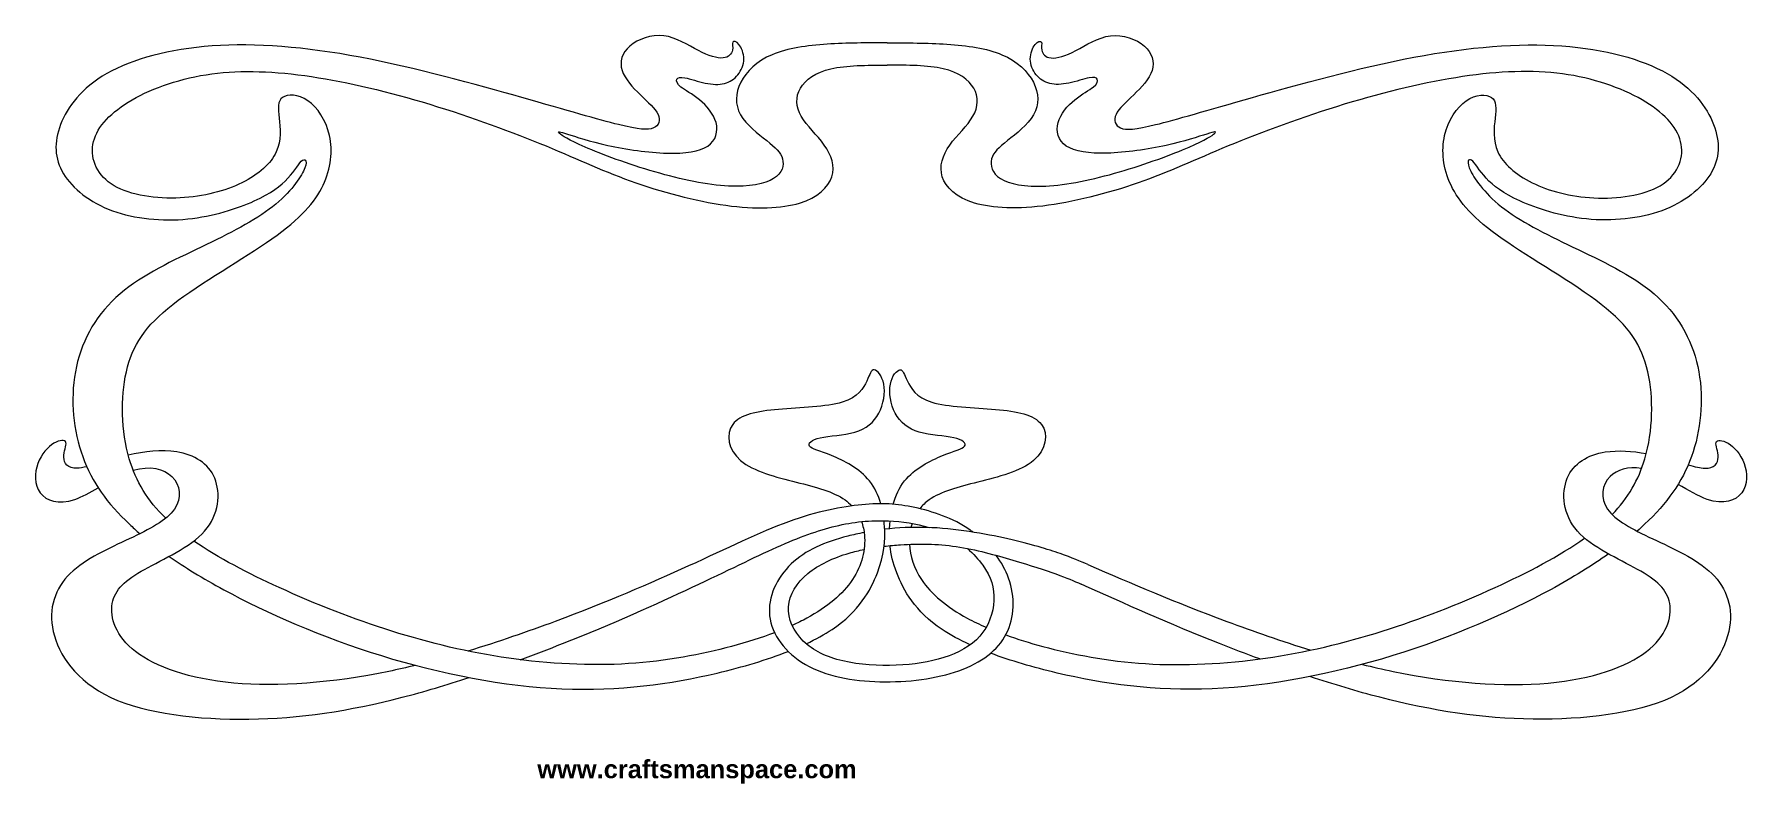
# Model space of a CAD drawing. Header units: millimetres. Extents: x 120 to 308, y -17 to 66.
import ezdxf

# ---------------------------------------------------------------- set-up
doc = ezdxf.new("R2010")
doc.units = ezdxf.units.MM
doc.header["$MEASUREMENT"] = 0
doc.layers.add('Layer 1', color=7, linetype='Continuous')

msp = doc.modelspace()

# ---------------------------------------------------------------- linework, layer by layer
at = {"layer": 'Layer 1', "lineweight": 20}
for points, knots in [([(213.8037, 64.8781), (211.6063, 64.8781), (209.4088, 64.8781), (207.2208, 64.7315), (207.2208, 64.7315), (205.0327, 64.5848), (202.8539, 64.2915), (201.1781, 63.5792), (201.1781, 63.5792), (199.5021, 62.867), (198.3288, 61.7357), (197.7213, 60.5416), (197.7213, 60.5416), (197.1138, 59.3475), (197.0719, 58.0905), (197.7003, 56.9802), (197.7003, 56.9802), (198.3288, 55.8698), (199.6278, 54.9062), (200.5757, 54.1468), (200.5757, 54.1468), (201.5237, 53.3874), (202.1208, 52.8322), (202.3147, 52.1304), (202.3147, 52.1304), (202.5085, 51.4286), (202.2989, 50.5801), (201.3405, 49.9779), (201.3405, 49.9779), (200.3821, 49.3756), (198.6747, 49.0193), (196.3755, 49.1397), (196.3755, 49.1397), (194.0763, 49.2603), (191.1851, 49.8574), (188.2785, 50.7006), (188.2785, 50.7006), (185.3718, 51.5438), (182.4492, 52.6332), (180.6215, 53.4239), (180.6215, 53.4239), (178.7936, 54.2148), (178.0603, 54.7072), (177.8089, 54.9376), (177.8089, 54.9376), (177.5575, 55.1682), (177.7879, 55.1366), (178.6782, 54.8591), (178.6782, 54.8591), (179.5686, 54.5816), (181.1189, 54.0577), (183.1248, 53.6179), (183.1248, 53.6179), (185.1308, 53.178), (187.5924, 52.8217), (189.6087, 52.7588), (189.6087, 52.7588), (191.6252, 52.696), (193.1963, 52.9265), (194.1075, 53.5445), (194.1075, 53.5445), (195.0188, 54.1624), (195.2704, 55.1682), (195.0085, 56.1213), (195.0085, 56.1213), (194.7466, 57.0744), (193.9714, 57.9754), (193.1807, 58.6247), (193.1807, 58.6247), (192.3898, 59.2741), (191.5832, 59.6723), (191.1433, 60.0232), (191.1433, 60.0232), (190.7034, 60.374), (190.63, 60.678), (190.7137, 60.8717), (190.7137, 60.8717), (190.7976, 61.0654), (191.0386, 61.1492), (191.5989, 61.0392), (191.5989, 61.0392), (192.1593, 60.9293), (193.0393, 60.6253), (193.8301, 60.4579), (193.8301, 60.4579), (194.621, 60.2903), (195.3228, 60.2588), (195.925, 60.4107), (195.925, 60.4107), (196.5273, 60.5626), (197.0302, 60.8978), (197.4124, 61.3743), (197.4124, 61.3743), (197.7947, 61.8509), (198.0567, 62.4691), (198.0619, 63.0975), (198.0619, 63.0975), (198.0672, 63.726), (197.8156, 64.365), (197.5329, 64.7106), (197.5329, 64.7106), (197.2501, 65.0562), (196.9358, 65.1087), (196.8468, 64.9568), (196.8468, 64.9568), (196.7577, 64.8049), (196.8941, 64.4487), (196.8103, 64.0665), (196.8103, 64.0665), (196.7265, 63.6842), (196.4226, 63.2755), (195.7889, 63.2179), (195.7889, 63.2179), (195.1552, 63.1603), (194.1915, 63.4537), (193.0655, 64.0349), (193.0655, 64.0349), (191.9394, 64.6163), (190.651, 65.4858), (189.2684, 65.6534), (189.2684, 65.6534), (187.8857, 65.821), (186.4086, 65.2868), (185.534, 64.5326), (185.534, 64.5326), (184.6594, 63.7784), (184.387, 62.8041), (184.6855, 61.8563), (184.6855, 61.8563), (184.9841, 60.9082), (185.8536, 59.9865), (186.6915, 59.1747), (186.6915, 59.1747), (187.5295, 58.3629), (188.3361, 57.6611), (188.6398, 57.0169), (188.6398, 57.0169), (188.9436, 56.3727), (188.7445, 55.7861), (188.137, 55.5295), (188.137, 55.5295), (187.5295, 55.2728), (186.5134, 55.3462), (184.3033, 55.8909), (184.3033, 55.8909), (182.0932, 56.4355), (178.6888, 57.4516), (173.6557, 58.8813), (173.6557, 58.8813), (168.6226, 60.3112), (161.9604, 62.1548), (155.906, 63.2966), (155.906, 63.2966), (149.8516, 64.4383), (144.4047, 64.8782), (139.6597, 64.543), (139.6597, 64.543), (134.9146, 64.2079), (130.8714, 63.0974), (128.0746, 61.5053), (128.0746, 61.5053), (125.2779, 59.9132), (123.7276, 57.8391), (122.9839, 55.9014), (122.9839, 55.9014), (122.2401, 53.9636), (122.3031, 52.1618), (123.2981, 50.5069), (123.2981, 50.5069), (124.2932, 48.8518), (126.2207, 47.3435), (128.6821, 46.4427), (128.6821, 46.4427), (131.1436, 45.5419), (134.1396, 45.2485), (136.9572, 45.5313), (136.9572, 45.5313), (139.7749, 45.8142), (142.4145, 46.6731), (144.2685, 47.511), (144.2685, 47.511), (146.1226, 48.3491), (147.191, 49.1661), (147.9661, 50.0144), (147.9661, 50.0144), (148.7413, 50.8629), (149.2231, 51.7429), (149.5792, 51.9837), (149.5792, 51.9837), (149.9354, 52.2247), (150.1658, 51.8266), (149.6735, 50.8002), (149.6735, 50.8002), (149.1812, 49.7737), (147.9661, 48.1185), (145.9132, 46.5893), (145.9132, 46.5893), (143.8602, 45.06), (140.969, 43.6564), (137.8685, 42.1691), (137.8685, 42.1691), (134.768, 40.6816), (131.4579, 39.1102), (129.0592, 36.9), (129.0592, 36.9), (126.6605, 34.6899), (125.1729, 31.8407), (124.6073, 28.7298), (124.6073, 28.7298), (124.0416, 25.6188), (124.3979, 22.2458), (125.4139, 19.4177), (125.4139, 19.4177), (126.4299, 16.5896), (128.106, 14.306), (130.557, 11.9912), (130.557, 11.9912), (130.9229, 11.6456), (131.3062, 11.2992), (131.7088, 10.9519)], [0, 0, 0, 0, 0.01785714, 0.01785714, 0.01785714, 0.01785714, 0.03571429, 0.03571429, 0.03571429, 0.03571429, 0.05357143, 0.05357143, 0.05357143, 0.05357143, 0.07142857, 0.07142857, 0.07142857, 0.07142857, 0.08928571, 0.08928571, 0.08928571, 0.08928571, 0.10714286, 0.10714286, 0.10714286, 0.10714286, 0.125, 0.125, 0.125, 0.125, 0.14285714, 0.14285714, 0.14285714, 0.14285714, 0.16071429, 0.16071429, 0.16071429, 0.16071429, 0.17857143, 0.17857143, 0.17857143, 0.17857143, 0.19642857, 0.19642857, 0.19642857, 0.19642857, 0.21428571, 0.21428571, 0.21428571, 0.21428571, 0.23214286, 0.23214286, 0.23214286, 0.23214286, 0.25, 0.25, 0.25, 0.25, 0.26785714, 0.26785714, 0.26785714, 0.26785714, 0.28571429, 0.28571429, 0.28571429, 0.28571429, 0.30357143, 0.30357143, 0.30357143, 0.30357143, 0.32142857, 0.32142857, 0.32142857, 0.32142857, 0.33928571, 0.33928571, 0.33928571, 0.33928571, 0.35714286, 0.35714286, 0.35714286, 0.35714286, 0.375, 0.375, 0.375, 0.375, 0.39285714, 0.39285714, 0.39285714, 0.39285714, 0.41071429, 0.41071429, 0.41071429, 0.41071429, 0.42857143, 0.42857143, 0.42857143, 0.42857143, 0.44642857, 0.44642857, 0.44642857, 0.44642857, 0.46428571, 0.46428571, 0.46428571, 0.46428571, 0.48214286, 0.48214286, 0.48214286, 0.48214286, 0.5, 0.5, 0.5, 0.5, 0.51785714, 0.51785714, 0.51785714, 0.51785714, 0.53571429, 0.53571429, 0.53571429, 0.53571429, 0.55357143, 0.55357143, 0.55357143, 0.55357143, 0.57142857, 0.57142857, 0.57142857, 0.57142857, 0.58928571, 0.58928571, 0.58928571, 0.58928571, 0.60714286, 0.60714286, 0.60714286, 0.60714286, 0.625, 0.625, 0.625, 0.625, 0.64285714, 0.64285714, 0.64285714, 0.64285714, 0.66071429, 0.66071429, 0.66071429, 0.66071429, 0.67857143, 0.67857143, 0.67857143, 0.67857143, 0.69642857, 0.69642857, 0.69642857, 0.69642857, 0.71428571, 0.71428571, 0.71428571, 0.71428571, 0.73214286, 0.73214286, 0.73214286, 0.73214286, 0.75, 0.75, 0.75, 0.75, 0.76785714, 0.76785714, 0.76785714, 0.76785714, 0.78571429, 0.78571429, 0.78571429, 0.78571429, 0.80357143, 0.80357143, 0.80357143, 0.80357143, 0.82142857, 0.82142857, 0.82142857, 0.82142857, 0.83928571, 0.83928571, 0.83928571, 0.83928571, 0.85714286, 0.85714286, 0.85714286, 0.85714286, 0.875, 0.875, 0.875, 0.875, 0.89285714, 0.89285714, 0.89285714, 0.89285714, 0.91071429, 0.91071429, 0.91071429, 0.91071429, 0.92857143, 0.92857143, 0.92857143, 0.92857143, 0.94642857, 0.94642857, 0.94642857, 0.94642857, 0.96428571, 0.96428571, 0.96428571, 0.96428571, 1, 1, 1, 1]), ([(213.8037, 64.8781), (216.0012, 64.8781), (218.1987, 64.8781), (220.3867, 64.7315), (220.3867, 64.7315), (222.5748, 64.5848), (224.7536, 64.2915), (226.4294, 63.5792), (226.4294, 63.5792), (228.1054, 62.867), (229.2787, 61.7357), (229.8862, 60.5416), (229.8862, 60.5416), (230.4937, 59.3475), (230.5356, 58.0905), (229.9072, 56.9802), (229.9072, 56.9802), (229.2787, 55.8698), (227.9797, 54.9062), (227.0318, 54.1468), (227.0318, 54.1468), (226.0838, 53.3874), (225.4866, 52.8322), (225.2928, 52.1304), (225.2928, 52.1304), (225.099, 51.4286), (225.3086, 50.5801), (226.2669, 49.9779), (226.2669, 49.9779), (227.2254, 49.3756), (228.9328, 49.0193), (231.2319, 49.1397), (231.2319, 49.1397), (233.5312, 49.2603), (236.4224, 49.8574), (239.329, 50.7006), (239.329, 50.7006), (242.2357, 51.5438), (245.1583, 52.6332), (246.986, 53.4239), (246.986, 53.4239), (248.8138, 54.2148), (249.5472, 54.7072), (249.7985, 54.9376), (249.7985, 54.9376), (250.05, 55.1682), (249.8196, 55.1366), (248.9293, 54.8591), (248.9293, 54.8591), (248.0389, 54.5816), (246.4886, 54.0577), (244.4827, 53.6179), (244.4827, 53.6179), (242.4767, 53.178), (240.0151, 52.8217), (237.9988, 52.7588), (237.9988, 52.7588), (235.9823, 52.696), (234.4111, 52.9265), (233.4999, 53.5445), (233.4999, 53.5445), (232.5886, 54.1624), (232.3371, 55.1682), (232.599, 56.1213), (232.599, 56.1213), (232.8609, 57.0744), (233.6361, 57.9754), (234.4268, 58.6247), (234.4268, 58.6247), (235.2177, 59.2741), (236.0243, 59.6723), (236.4642, 60.0232), (236.4642, 60.0232), (236.9041, 60.374), (236.9775, 60.678), (236.8938, 60.8717), (236.8938, 60.8717), (236.8099, 61.0654), (236.5689, 61.1492), (236.0086, 61.0392), (236.0086, 61.0392), (235.4482, 60.9293), (234.5682, 60.6253), (233.7774, 60.4579), (233.7774, 60.4579), (232.9865, 60.2903), (232.2847, 60.2588), (231.6824, 60.4107), (231.6824, 60.4107), (231.0802, 60.5626), (230.5773, 60.8978), (230.1951, 61.3743), (230.1951, 61.3743), (229.8128, 61.8509), (229.5508, 62.4691), (229.5456, 63.0975), (229.5456, 63.0975), (229.5403, 63.726), (229.7919, 64.365), (230.0745, 64.7106), (230.0745, 64.7106), (230.3573, 65.0562), (230.6717, 65.1087), (230.7607, 64.9568), (230.7607, 64.9568), (230.8497, 64.8049), (230.7134, 64.4487), (230.7971, 64.0665), (230.7971, 64.0665), (230.881, 63.6842), (231.1849, 63.2755), (231.8185, 63.2179), (231.8185, 63.2179), (232.4523, 63.1603), (233.416, 63.4537), (234.542, 64.0349), (234.542, 64.0349), (235.6681, 64.6163), (236.9565, 65.4858), (238.3391, 65.6534), (238.3391, 65.6534), (239.7218, 65.821), (241.1989, 65.2868), (242.0735, 64.5326), (242.0735, 64.5326), (242.9481, 63.7784), (243.2204, 62.8041), (242.922, 61.8563), (242.922, 61.8563), (242.6234, 60.9082), (241.7539, 59.9865), (240.916, 59.1747), (240.916, 59.1747), (240.0779, 58.3629), (239.2714, 57.6611), (238.9677, 57.0169), (238.9677, 57.0169), (238.6639, 56.3727), (238.8629, 55.7861), (239.4704, 55.5295), (239.4704, 55.5295), (240.0779, 55.2728), (241.0941, 55.3462), (243.3042, 55.8909), (243.3042, 55.8909), (245.5143, 56.4355), (248.9187, 57.4516), (253.9518, 58.8813), (253.9518, 58.8813), (258.9849, 60.3112), (265.6471, 62.1548), (271.7015, 63.2966), (271.7015, 63.2966), (277.7559, 64.4383), (283.2028, 64.8782), (287.9478, 64.543), (287.9478, 64.543), (292.6928, 64.2079), (296.7361, 63.0974), (299.5328, 61.5053), (299.5328, 61.5053), (302.3296, 59.9132), (303.8799, 57.8391), (304.6236, 55.9014), (304.6236, 55.9014), (305.3673, 53.9636), (305.3044, 52.1618), (304.3094, 50.5069), (304.3094, 50.5069), (303.3143, 48.8518), (301.3868, 47.3435), (298.9253, 46.4427), (298.9253, 46.4427), (296.4639, 45.5419), (293.4679, 45.2485), (290.6503, 45.5313), (290.6503, 45.5313), (287.8326, 45.8142), (285.193, 46.6731), (283.339, 47.511), (283.339, 47.511), (281.4849, 48.3491), (280.4165, 49.1661), (279.6414, 50.0144), (279.6414, 50.0144), (278.8662, 50.8629), (278.3843, 51.7429), (278.0283, 51.9837), (278.0283, 51.9837), (277.6721, 52.2247), (277.4417, 51.8266), (277.934, 50.8002), (277.934, 50.8002), (278.4263, 49.7737), (279.6414, 48.1185), (281.6943, 46.5893), (281.6943, 46.5893), (283.7473, 45.06), (286.6385, 43.6564), (289.739, 42.1691), (289.739, 42.1691), (292.8395, 40.6816), (296.1496, 39.1102), (298.5483, 36.9), (298.5483, 36.9), (300.947, 34.6899), (302.4346, 31.8407), (303.0002, 28.7298), (303.0002, 28.7298), (303.5659, 25.6188), (303.2096, 22.2458), (302.1936, 19.4177), (302.1936, 19.4177), (301.1776, 16.5896), (299.5015, 14.306), (297.0505, 11.9912), (297.0505, 11.9912), (296.7819, 11.7376), (296.504, 11.4836), (296.2161, 11.2291)], [0, 0, 0, 0, 0.01785714, 0.01785714, 0.01785714, 0.01785714, 0.03571429, 0.03571429, 0.03571429, 0.03571429, 0.05357143, 0.05357143, 0.05357143, 0.05357143, 0.07142857, 0.07142857, 0.07142857, 0.07142857, 0.08928571, 0.08928571, 0.08928571, 0.08928571, 0.10714286, 0.10714286, 0.10714286, 0.10714286, 0.125, 0.125, 0.125, 0.125, 0.14285714, 0.14285714, 0.14285714, 0.14285714, 0.16071429, 0.16071429, 0.16071429, 0.16071429, 0.17857143, 0.17857143, 0.17857143, 0.17857143, 0.19642857, 0.19642857, 0.19642857, 0.19642857, 0.21428571, 0.21428571, 0.21428571, 0.21428571, 0.23214286, 0.23214286, 0.23214286, 0.23214286, 0.25, 0.25, 0.25, 0.25, 0.26785714, 0.26785714, 0.26785714, 0.26785714, 0.28571429, 0.28571429, 0.28571429, 0.28571429, 0.30357143, 0.30357143, 0.30357143, 0.30357143, 0.32142857, 0.32142857, 0.32142857, 0.32142857, 0.33928571, 0.33928571, 0.33928571, 0.33928571, 0.35714286, 0.35714286, 0.35714286, 0.35714286, 0.375, 0.375, 0.375, 0.375, 0.39285714, 0.39285714, 0.39285714, 0.39285714, 0.41071429, 0.41071429, 0.41071429, 0.41071429, 0.42857143, 0.42857143, 0.42857143, 0.42857143, 0.44642857, 0.44642857, 0.44642857, 0.44642857, 0.46428571, 0.46428571, 0.46428571, 0.46428571, 0.48214286, 0.48214286, 0.48214286, 0.48214286, 0.5, 0.5, 0.5, 0.5, 0.51785714, 0.51785714, 0.51785714, 0.51785714, 0.53571429, 0.53571429, 0.53571429, 0.53571429, 0.55357143, 0.55357143, 0.55357143, 0.55357143, 0.57142857, 0.57142857, 0.57142857, 0.57142857, 0.58928571, 0.58928571, 0.58928571, 0.58928571, 0.60714286, 0.60714286, 0.60714286, 0.60714286, 0.625, 0.625, 0.625, 0.625, 0.64285714, 0.64285714, 0.64285714, 0.64285714, 0.66071429, 0.66071429, 0.66071429, 0.66071429, 0.67857143, 0.67857143, 0.67857143, 0.67857143, 0.69642857, 0.69642857, 0.69642857, 0.69642857, 0.71428571, 0.71428571, 0.71428571, 0.71428571, 0.73214286, 0.73214286, 0.73214286, 0.73214286, 0.75, 0.75, 0.75, 0.75, 0.76785714, 0.76785714, 0.76785714, 0.76785714, 0.78571429, 0.78571429, 0.78571429, 0.78571429, 0.80357143, 0.80357143, 0.80357143, 0.80357143, 0.82142857, 0.82142857, 0.82142857, 0.82142857, 0.83928571, 0.83928571, 0.83928571, 0.83928571, 0.85714286, 0.85714286, 0.85714286, 0.85714286, 0.875, 0.875, 0.875, 0.875, 0.89285714, 0.89285714, 0.89285714, 0.89285714, 0.91071429, 0.91071429, 0.91071429, 0.91071429, 0.92857143, 0.92857143, 0.92857143, 0.92857143, 0.94642857, 0.94642857, 0.94642857, 0.94642857, 0.96428571, 0.96428571, 0.96428571, 0.96428571, 1, 1, 1, 1]), ([(134.5335, 12.646), (132.5409, 14.5875), (131.2684, 16.7006), (130.5361, 19.1871), (130.5361, 19.1871), (129.6354, 22.2458), (129.5514, 25.8701), (130.2113, 28.7506), (130.2113, 28.7506), (130.8713, 31.6311), (132.2749, 33.7681), (135.323, 36.1459), (135.323, 36.1459), (138.3712, 38.5236), (143.0639, 41.1423), (146.2063, 43.3525), (146.2063, 43.3525), (149.3487, 45.5626), (150.9409, 47.3644), (151.8312, 49.2288), (151.8312, 49.2288), (152.7215, 51.0932), (152.9102, 53.0207), (152.5331, 54.6965), (152.5331, 54.6965), (152.156, 56.3725), (151.2131, 57.7972), (150.1552, 58.5199), (150.1552, 58.5199), (149.0974, 59.2426), (147.9241, 59.2637), (147.3689, 58.8761), (147.3689, 58.8761), (146.8138, 58.4886), (146.8766, 57.6924), (146.9918, 56.6136), (146.9918, 56.6136), (147.107, 55.5347), (147.2748, 54.1729), (146.6882, 52.8951), (146.6882, 52.8951), (146.1016, 51.6171), (144.7608, 50.4229), (142.9173, 49.5117), (142.9173, 49.5117), (141.0737, 48.6004), (138.7272, 47.9717), (136.1295, 47.8461), (136.1295, 47.8461), (133.5318, 47.7204), (130.6827, 48.0975), (128.8602, 49.1764), (128.8602, 49.1764), (127.0376, 50.2553), (126.2413, 52.036), (126.5346, 53.7224), (126.5346, 53.7224), (126.8279, 55.4088), (128.2107, 57.0011), (130.4208, 58.3628), (130.4208, 58.3628), (132.631, 59.7245), (135.6687, 60.8557), (138.9682, 61.3795), (138.9682, 61.3795), (142.2677, 61.9033), (145.8292, 61.8194), (149.8095, 61.2749), (149.8095, 61.2749), (153.7899, 60.7302), (158.1895, 59.7245), (162.7144, 58.3838), (162.7144, 58.3838), (167.2395, 57.043), (171.8905, 55.367), (175.6403, 53.8377), (175.6403, 53.8377), (179.3902, 52.3085), (182.2395, 50.9256), (185.5808, 49.7211), (185.5808, 49.7211), (188.9222, 48.5165), (192.7561, 47.49), (196.0765, 47.0292), (196.0765, 47.0292), (199.397, 46.5683), (202.2043, 46.673), (204.1944, 47.2805), (204.1944, 47.2805), (206.1846, 47.888), (207.3579, 48.9984), (207.735, 50.161), (207.735, 50.161), (208.1121, 51.3236), (207.693, 52.5389), (206.9075, 53.6491), (206.9075, 53.6491), (206.1219, 54.7594), (204.9695, 55.7651), (204.3726, 56.8125), (204.3726, 56.8125), (203.7755, 57.8599), (203.7335, 58.9494), (204.2782, 59.8921), (204.2782, 59.8921), (204.8229, 60.8347), (205.9542, 61.631), (207.6395, 62.0289), (207.6395, 62.0289), (209.3249, 62.4269), (211.5644, 62.4269), (213.8037, 62.4269)], [0, 0, 0, 0, 0.03448276, 0.03448276, 0.03448276, 0.03448276, 0.06896552, 0.06896552, 0.06896552, 0.06896552, 0.10344828, 0.10344828, 0.10344828, 0.10344828, 0.13793103, 0.13793103, 0.13793103, 0.13793103, 0.17241379, 0.17241379, 0.17241379, 0.17241379, 0.20689655, 0.20689655, 0.20689655, 0.20689655, 0.24137931, 0.24137931, 0.24137931, 0.24137931, 0.27586207, 0.27586207, 0.27586207, 0.27586207, 0.31034483, 0.31034483, 0.31034483, 0.31034483, 0.34482759, 0.34482759, 0.34482759, 0.34482759, 0.37931034, 0.37931034, 0.37931034, 0.37931034, 0.4137931, 0.4137931, 0.4137931, 0.4137931, 0.44827586, 0.44827586, 0.44827586, 0.44827586, 0.48275862, 0.48275862, 0.48275862, 0.48275862, 0.51724138, 0.51724138, 0.51724138, 0.51724138, 0.55172414, 0.55172414, 0.55172414, 0.55172414, 0.5862069, 0.5862069, 0.5862069, 0.5862069, 0.62068966, 0.62068966, 0.62068966, 0.62068966, 0.65517241, 0.65517241, 0.65517241, 0.65517241, 0.68965517, 0.68965517, 0.68965517, 0.68965517, 0.72413793, 0.72413793, 0.72413793, 0.72413793, 0.75862069, 0.75862069, 0.75862069, 0.75862069, 0.79310345, 0.79310345, 0.79310345, 0.79310345, 0.82758621, 0.82758621, 0.82758621, 0.82758621, 0.86206897, 0.86206897, 0.86206897, 0.86206897, 0.89655172, 0.89655172, 0.89655172, 0.89655172, 0.93103448, 0.93103448, 0.93103448, 0.93103448, 1, 1, 1, 1]), ([(293.4785, 13.0529), (295.2406, 14.8827), (296.3899, 16.8732), (297.0714, 19.1871), (297.0714, 19.1871), (297.9721, 22.2458), (298.0561, 25.8701), (297.3962, 28.7506), (297.3962, 28.7506), (296.7362, 31.6311), (295.3326, 33.7681), (292.2845, 36.1459), (292.2845, 36.1459), (289.2363, 38.5236), (284.5436, 41.1423), (281.4012, 43.3525), (281.4012, 43.3525), (278.2588, 45.5626), (276.6666, 47.3644), (275.7763, 49.2288), (275.7763, 49.2288), (274.886, 51.0932), (274.6973, 53.0207), (275.0744, 54.6965), (275.0744, 54.6965), (275.4515, 56.3725), (276.3944, 57.7972), (277.4522, 58.5199), (277.4522, 58.5199), (278.5101, 59.2426), (279.6834, 59.2637), (280.2385, 58.8761), (280.2385, 58.8761), (280.7937, 58.4886), (280.7308, 57.6924), (280.6156, 56.6136), (280.6156, 56.6136), (280.5004, 55.5347), (280.3327, 54.1729), (280.9193, 52.8951), (280.9193, 52.8951), (281.5059, 51.6171), (282.8467, 50.4229), (284.6902, 49.5117), (284.6902, 49.5117), (286.5338, 48.6004), (288.8803, 47.9717), (291.478, 47.8461), (291.478, 47.8461), (294.0757, 47.7204), (296.9248, 48.0975), (298.7473, 49.1764), (298.7473, 49.1764), (300.5699, 50.2553), (301.3662, 52.036), (301.0729, 53.7224), (301.0729, 53.7224), (300.7796, 55.4088), (299.3967, 57.0011), (297.1867, 58.3628), (297.1867, 58.3628), (294.9765, 59.7245), (291.9388, 60.8557), (288.6393, 61.3795), (288.6393, 61.3795), (285.3398, 61.9033), (281.7783, 61.8194), (277.798, 61.2749), (277.798, 61.2749), (273.8176, 60.7302), (269.418, 59.7245), (264.8931, 58.3838), (264.8931, 58.3838), (260.368, 57.043), (255.717, 55.367), (251.9671, 53.8377), (251.9671, 53.8377), (248.2173, 52.3085), (245.368, 50.9256), (242.0267, 49.7211), (242.0267, 49.7211), (238.6853, 48.5165), (234.8514, 47.49), (231.531, 47.0292), (231.531, 47.0292), (228.2105, 46.5683), (225.4031, 46.673), (223.4131, 47.2805), (223.4131, 47.2805), (221.4229, 47.888), (220.2495, 48.9984), (219.8725, 50.161), (219.8725, 50.161), (219.4954, 51.3236), (219.9145, 52.5389), (220.7, 53.6491), (220.7, 53.6491), (221.4856, 54.7594), (222.638, 55.7651), (223.2349, 56.8125), (223.2349, 56.8125), (223.832, 57.8599), (223.874, 58.9494), (223.3293, 59.8921), (223.3293, 59.8921), (222.7845, 60.8347), (221.6533, 61.631), (219.9679, 62.0289), (219.9679, 62.0289), (218.2826, 62.4269), (216.0431, 62.4269), (213.8037, 62.4269)], [0, 0, 0, 0, 0.03448276, 0.03448276, 0.03448276, 0.03448276, 0.06896552, 0.06896552, 0.06896552, 0.06896552, 0.10344828, 0.10344828, 0.10344828, 0.10344828, 0.13793103, 0.13793103, 0.13793103, 0.13793103, 0.17241379, 0.17241379, 0.17241379, 0.17241379, 0.20689655, 0.20689655, 0.20689655, 0.20689655, 0.24137931, 0.24137931, 0.24137931, 0.24137931, 0.27586207, 0.27586207, 0.27586207, 0.27586207, 0.31034483, 0.31034483, 0.31034483, 0.31034483, 0.34482759, 0.34482759, 0.34482759, 0.34482759, 0.37931034, 0.37931034, 0.37931034, 0.37931034, 0.4137931, 0.4137931, 0.4137931, 0.4137931, 0.44827586, 0.44827586, 0.44827586, 0.44827586, 0.48275862, 0.48275862, 0.48275862, 0.48275862, 0.51724138, 0.51724138, 0.51724138, 0.51724138, 0.55172414, 0.55172414, 0.55172414, 0.55172414, 0.5862069, 0.5862069, 0.5862069, 0.5862069, 0.62068966, 0.62068966, 0.62068966, 0.62068966, 0.65517241, 0.65517241, 0.65517241, 0.65517241, 0.68965517, 0.68965517, 0.68965517, 0.68965517, 0.72413793, 0.72413793, 0.72413793, 0.72413793, 0.75862069, 0.75862069, 0.75862069, 0.75862069, 0.79310345, 0.79310345, 0.79310345, 0.79310345, 0.82758621, 0.82758621, 0.82758621, 0.82758621, 0.86206897, 0.86206897, 0.86206897, 0.86206897, 0.89655172, 0.89655172, 0.89655172, 0.89655172, 0.93103448, 0.93103448, 0.93103448, 0.93103448, 1, 1, 1, 1]), ([(213.1031, 14.2477), (212.8469, 15.1534), (212.4588, 16.0195), (211.8819, 16.7467), (211.8819, 16.7467), (210.7938, 18.1188), (209.0338, 18.9988), (207.714, 19.5329), (207.714, 19.5329), (206.3943, 20.0671), (205.5143, 20.2557), (205.2839, 20.5594), (205.2839, 20.5594), (205.0534, 20.8632), (205.4725, 21.2822), (206.4675, 21.5022), (206.4675, 21.5022), (207.4626, 21.7221), (209.0339, 21.7432), (210.2593, 22.1097), (210.2593, 22.1097), (211.4849, 22.4763), (212.3649, 23.1886), (212.8979, 24.1836), (212.8979, 24.1836), (213.431, 25.1788), (213.6174, 26.4567), (213.4394, 27.3889), (213.4394, 27.3889), (213.2613, 28.3211), (212.7187, 28.9079), (212.3847, 28.9497), (212.3847, 28.9497), (212.0506, 28.9916), (211.9248, 28.4887), (211.5688, 27.7241), (211.5688, 27.7241), (211.2126, 26.9595), (210.626, 25.9329), (208.8872, 25.3988), (208.8872, 25.3988), (207.1484, 24.8646), (204.2573, 24.8226), (201.8796, 24.6132), (201.8796, 24.6132), (199.5019, 24.4037), (197.6372, 24.0266), (196.8412, 22.9687), (196.8412, 22.9687), (196.0451, 21.9107), (196.3175, 20.1718), (197.7105, 18.9883), (197.7105, 18.9883), (199.1036, 17.8047), (201.6177, 17.176), (203.8173, 16.6209), (203.8173, 16.6209), (206.017, 16.0658), (207.9025, 15.5839), (209.1909, 14.6622), (209.1909, 14.6622), (209.4658, 14.4655), (209.7137, 14.2487), (209.9346, 14.0144)], [0, 0, 0, 0, 0.05882353, 0.05882353, 0.05882353, 0.05882353, 0.11764706, 0.11764706, 0.11764706, 0.11764706, 0.17647059, 0.17647059, 0.17647059, 0.17647059, 0.23529412, 0.23529412, 0.23529412, 0.23529412, 0.29411765, 0.29411765, 0.29411765, 0.29411765, 0.35294118, 0.35294118, 0.35294118, 0.35294118, 0.41176471, 0.41176471, 0.41176471, 0.41176471, 0.47058824, 0.47058824, 0.47058824, 0.47058824, 0.52941176, 0.52941176, 0.52941176, 0.52941176, 0.58823529, 0.58823529, 0.58823529, 0.58823529, 0.64705882, 0.64705882, 0.64705882, 0.64705882, 0.70588235, 0.70588235, 0.70588235, 0.70588235, 0.76470588, 0.76470588, 0.76470588, 0.76470588, 0.82352941, 0.82352941, 0.82352941, 0.82352941, 0.88235294, 0.88235294, 0.88235294, 0.88235294, 1, 1, 1, 1]), ([(214.488, 14.1895), (214.7438, 15.1163), (215.1363, 16.0039), (215.7255, 16.7467), (215.7255, 16.7467), (216.8137, 18.1188), (218.5737, 18.9988), (219.8935, 19.5329), (219.8935, 19.5329), (221.2132, 20.0671), (222.0932, 20.2557), (222.3236, 20.5594), (222.3236, 20.5594), (222.5541, 20.8632), (222.135, 21.2822), (221.14, 21.5022), (221.14, 21.5022), (220.1449, 21.7221), (218.5736, 21.7432), (217.3481, 22.1097), (217.3481, 22.1097), (216.1226, 22.4763), (215.2426, 23.1886), (214.7096, 24.1836), (214.7096, 24.1836), (214.1764, 25.1788), (213.9901, 26.4567), (214.1681, 27.3889), (214.1681, 27.3889), (214.3462, 28.3211), (214.8888, 28.9079), (215.2228, 28.9497), (215.2228, 28.9497), (215.5569, 28.9916), (215.6827, 28.4887), (216.0387, 27.7241), (216.0387, 27.7241), (216.3949, 26.9595), (216.9815, 25.9329), (218.7203, 25.3988), (218.7203, 25.3988), (220.4591, 24.8646), (223.3502, 24.8226), (225.7279, 24.6132), (225.7279, 24.6132), (228.1056, 24.4037), (229.9703, 24.0266), (230.7663, 22.9687), (230.7663, 22.9687), (231.5624, 21.9107), (231.29, 20.1718), (229.897, 18.9883), (229.897, 18.9883), (228.5038, 17.8047), (225.9897, 17.176), (223.7902, 16.6209), (223.7902, 16.6209), (221.5904, 16.0658), (219.705, 15.5839), (218.4166, 14.6622), (218.4166, 14.6622), (218.0228, 14.3805), (217.6847, 14.0575), (217.401, 13.7005)], [0, 0, 0, 0, 0.05882353, 0.05882353, 0.05882353, 0.05882353, 0.11764706, 0.11764706, 0.11764706, 0.11764706, 0.17647059, 0.17647059, 0.17647059, 0.17647059, 0.23529412, 0.23529412, 0.23529412, 0.23529412, 0.29411765, 0.29411765, 0.29411765, 0.29411765, 0.35294118, 0.35294118, 0.35294118, 0.35294118, 0.41176471, 0.41176471, 0.41176471, 0.41176471, 0.47058824, 0.47058824, 0.47058824, 0.47058824, 0.52941176, 0.52941176, 0.52941176, 0.52941176, 0.58823529, 0.58823529, 0.58823529, 0.58823529, 0.64705882, 0.64705882, 0.64705882, 0.64705882, 0.70588235, 0.70588235, 0.70588235, 0.70588235, 0.76470588, 0.76470588, 0.76470588, 0.76470588, 0.82352941, 0.82352941, 0.82352941, 0.82352941, 0.88235294, 0.88235294, 0.88235294, 0.88235294, 1, 1, 1, 1]), ([(125.8553, 18.3151), (125.4588, 18.2166), (125.1067, 18.1516), (124.8077, 18.1397), (124.8077, 18.1397), (123.7604, 18.0978), (123.3621, 18.7054), (123.3412, 19.3443), (123.3412, 19.3443), (123.3202, 19.9832), (123.6765, 20.6537), (123.5718, 20.9784), (123.5718, 20.9784), (123.467, 21.3031), (122.9012, 21.2821), (122.2519, 20.8841), (122.2519, 20.8841), (121.6025, 20.4861), (120.8692, 19.7109), (120.4922, 18.6739), (120.4922, 18.6739), (120.1151, 17.637), (120.094, 16.3381), (120.746, 15.4503), (120.746, 15.4503), (121.3982, 14.5624), (122.7233, 14.0856), (124.5406, 14.7244), (124.5406, 14.7244), (125.3278, 15.0011), (126.2072, 15.4873), (127.1126, 16.0062)], [0, 0, 0, 0, 0.11111111, 0.11111111, 0.11111111, 0.11111111, 0.22222222, 0.22222222, 0.22222222, 0.22222222, 0.33333333, 0.33333333, 0.33333333, 0.33333333, 0.44444444, 0.44444444, 0.44444444, 0.44444444, 0.55555556, 0.55555556, 0.55555556, 0.55555556, 0.66666667, 0.66666667, 0.66666667, 0.66666667, 0.77777778, 0.77777778, 0.77777778, 0.77777778, 1, 1, 1, 1]), ([(301.8448, 18.5281), (302.565, 18.3153), (303.1829, 18.159), (303.6637, 18.1397), (303.6637, 18.1397), (304.7111, 18.0979), (305.1093, 18.7054), (305.1302, 19.3443), (305.1302, 19.3443), (305.1512, 19.9832), (304.7949, 20.6537), (304.8996, 20.9784), (304.8996, 20.9784), (305.0044, 21.3031), (305.5702, 21.2821), (306.2195, 20.8841), (306.2195, 20.8841), (306.8689, 20.4861), (307.6022, 19.7109), (307.9792, 18.6739), (307.9792, 18.6739), (308.3563, 17.637), (308.3774, 16.3381), (307.7254, 15.4503), (307.7254, 15.4503), (307.0732, 14.5624), (305.7482, 14.0856), (303.9308, 14.7244), (303.9308, 14.7244), (302.9612, 15.0653), (301.8514, 15.7238), (300.726, 16.3701)], [0, 0, 0, 0, 0.11111111, 0.11111111, 0.11111111, 0.11111111, 0.22222222, 0.22222222, 0.22222222, 0.22222222, 0.33333333, 0.33333333, 0.33333333, 0.33333333, 0.44444444, 0.44444444, 0.44444444, 0.44444444, 0.55555556, 0.55555556, 0.55555556, 0.55555556, 0.66666667, 0.66666667, 0.66666667, 0.66666667, 0.77777778, 0.77777778, 0.77777778, 0.77777778, 1, 1, 1, 1]), ([(161.9943, -3.5144), (161.0171, -3.7517), (160.0409, -3.9718), (159.0706, -4.1714), (159.0706, -4.1714), (152.8591, -5.4492), (146.8675, -5.8893), (142.0072, -5.4494), (142.0072, -5.4494), (137.147, -5.0094), (133.4179, -3.6896), (131.2288, -2.0032), (131.2288, -2.0032), (129.0395, -0.3168), (128.3901, 1.7364), (128.6624, 3.2865), (128.6624, 3.2865), (128.9348, 4.8368), (130.1289, 5.8844), (132.2028, 7.0365), (132.2028, 7.0365), (134.2768, 8.1887), (137.2307, 9.4457), (138.8124, 11.2473), (138.8124, 11.2473), (140.3941, 13.0489), (140.6036, 15.3955), (139.9229, 17.0399), (139.9229, 17.0399), (139.242, 18.6844), (137.6707, 19.6272), (135.7434, 19.9309), (135.7434, 19.9309), (134.0945, 20.1907), (132.1849, 19.9829), (130.4214, 19.5962)], [0, 0, 0, 0, 0.1, 0.1, 0.1, 0.1, 0.2, 0.2, 0.2, 0.2, 0.3, 0.3, 0.3, 0.3, 0.4, 0.4, 0.4, 0.4, 0.5, 0.5, 0.5, 0.5, 0.6, 0.6, 0.6, 0.6, 0.7, 0.7, 0.7, 0.7, 0.8, 0.8, 0.8, 0.8, 1, 1, 1, 1]), ([(266.0286, -3.4043), (267.1558, -3.6838), (268.282, -3.9412), (269.4008, -4.1714), (269.4008, -4.1714), (275.6123, -5.4492), (281.6039, -5.8893), (286.4641, -5.4494), (286.4641, -5.4494), (291.3244, -5.0094), (295.0535, -3.6896), (297.2426, -2.0032), (297.2426, -2.0032), (299.4319, -0.3168), (300.0813, 1.7364), (299.809, 3.2865), (299.809, 3.2865), (299.5366, 4.8368), (298.3425, 5.8844), (296.2686, 7.0365), (296.2686, 7.0365), (294.1945, 8.1887), (291.2407, 9.4457), (289.659, 11.2473), (289.659, 11.2473), (288.0773, 13.0489), (287.8678, 15.3955), (288.5485, 17.0399), (288.5485, 17.0399), (289.2294, 18.6844), (290.8007, 19.6272), (292.728, 19.9309), (292.728, 19.9309), (294.1238, 20.1509), (295.7066, 20.0357), (297.2291, 19.7607)], [0, 0, 0, 0, 0.1, 0.1, 0.1, 0.1, 0.2, 0.2, 0.2, 0.2, 0.3, 0.3, 0.3, 0.3, 0.4, 0.4, 0.4, 0.4, 0.5, 0.5, 0.5, 0.5, 0.6, 0.6, 0.6, 0.6, 0.7, 0.7, 0.7, 0.7, 0.8, 0.8, 0.8, 0.8, 1, 1, 1, 1]), ([(130.9687, 17.9214), (132.8091, 18.4761), (134.3375, 18.1109), (135.2143, 17.249), (135.2143, 17.249), (136.1413, 16.3379), (136.3404, 14.8713), (135.4972, 13.646), (135.4972, 13.646), (134.6539, 12.4205), (132.7685, 11.4358), (130.5374, 10.3884), (130.5374, 10.3884), (128.3064, 9.341), (125.7294, 8.2305), (124.0536, 6.586), (124.0536, 6.586), (122.3777, 4.9416), (121.6024, 2.7628), (122.1785, 0.2174), (122.1785, 0.2174), (122.7546, -2.3279), (124.682, -5.2399), (128.5157, -7.031), (128.5157, -7.031), (132.3495, -8.8222), (138.0898, -9.4927), (143.6727, -9.4194), (143.6727, -9.4194), (149.2557, -9.346), (154.6817, -8.5289), (160.5161, -7.0206), (160.5161, -7.0206), (162.9261, -6.3975), (165.4057, -5.6564), (167.8768, -4.847)], [0, 0, 0, 0, 0.1, 0.1, 0.1, 0.1, 0.2, 0.2, 0.2, 0.2, 0.3, 0.3, 0.3, 0.3, 0.4, 0.4, 0.4, 0.4, 0.5, 0.5, 0.5, 0.5, 0.6, 0.6, 0.6, 0.6, 0.7, 0.7, 0.7, 0.7, 0.8, 0.8, 0.8, 0.8, 1, 1, 1, 1]), ([(296.7105, 18.1081), (295.2261, 18.3578), (294.0048, 17.9838), (293.2571, 17.249), (293.2571, 17.249), (292.3302, 16.3378), (292.1309, 14.8713), (292.9742, 13.646), (292.9742, 13.646), (293.8175, 12.4205), (295.7029, 11.4358), (297.934, 10.3884), (297.934, 10.3884), (300.165, 9.341), (302.742, 8.2305), (304.4178, 6.586), (304.4178, 6.586), (306.0937, 4.9416), (306.869, 2.7628), (306.2929, 0.2174), (306.2929, 0.2174), (305.7168, -2.3279), (303.7894, -5.2399), (299.9556, -7.031), (299.9556, -7.031), (296.1219, -8.8222), (290.3816, -9.4927), (284.7988, -9.4194), (284.7988, -9.4194), (279.2157, -9.346), (273.7896, -8.5289), (267.9553, -7.0206), (267.9553, -7.0206), (265.4412, -6.3707), (262.8511, -5.5922), (260.2743, -4.7417)], [0, 0, 0, 0, 0.1, 0.1, 0.1, 0.1, 0.2, 0.2, 0.2, 0.2, 0.3, 0.3, 0.3, 0.3, 0.4, 0.4, 0.4, 0.4, 0.5, 0.5, 0.5, 0.5, 0.6, 0.6, 0.6, 0.6, 0.7, 0.7, 0.7, 0.7, 0.8, 0.8, 0.8, 0.8, 1, 1, 1, 1]), ([(223.26, 11.1235), (223.1528, 11.203), (223.0442, 11.2808), (222.9348, 11.3566), (222.9348, 11.3566), (221.0284, 12.6762), (218.7868, 13.4098), (216.8385, 13.8287), (216.8385, 13.8287), (214.8902, 14.2477), (213.2352, 14.3524), (211.0461, 14.143), (211.0461, 14.143), (208.8568, 13.9335), (206.1332, 13.4096), (202.9699, 12.2602), (202.9699, 12.2602), (199.8066, 11.1108), (196.2033, 9.3355), (191.9926, 7.411), (191.9926, 7.411), (187.7818, 5.4864), (182.9634, 3.4122), (177.3385, 1.3174), (177.3385, 1.3174), (174.3193, 0.1929), (171.0676, -0.9378), (167.7424, -1.9415)], [0, 0, 0, 0, 0.125, 0.125, 0.125, 0.125, 0.25, 0.25, 0.25, 0.25, 0.375, 0.375, 0.375, 0.375, 0.5, 0.5, 0.5, 0.5, 0.625, 0.625, 0.625, 0.625, 0.75, 0.75, 0.75, 0.75, 1, 1, 1, 1]), ([(173.4913, -2.8936), (175.0758, -2.3121), (176.6311, -1.7173), (178.1345, -1.1233), (178.1345, -1.1233), (183.6756, 1.0658), (188.5151, 3.2447), (192.3966, 5.0677), (192.3966, 5.0677), (196.2781, 6.8908), (199.2021, 8.3583), (201.68, 9.4638), (201.68, 9.4638), (204.158, 10.5693), (206.1902, 11.3131), (208.1365, 11.7844), (208.1365, 11.7844), (210.0827, 12.2557), (211.9432, 12.4549), (213.9751, 12.3608), (213.9751, 12.3608), (215.441, 12.2929), (216.996, 12.0723), (218.4405, 11.6288)], [0, 0, 0, 0, 0.14285714, 0.14285714, 0.14285714, 0.14285714, 0.28571429, 0.28571429, 0.28571429, 0.28571429, 0.42857143, 0.42857143, 0.42857143, 0.42857143, 0.57142857, 0.57142857, 0.57142857, 0.57142857, 0.71428571, 0.71428571, 0.71428571, 0.71428571, 1, 1, 1, 1]), ([(210.9951, 12.2817), (211.1623, 11.821), (211.2692, 11.33), (211.3173, 10.818), (211.3173, 10.818), (211.4639, 9.2573), (211.0659, 7.4974), (210.008, 5.9053), (210.008, 5.9053), (208.95, 4.3132), (207.2322, 2.8884), (204.9906, 1.6734), (204.9906, 1.6734), (204.482, 1.3978), (203.9463, 1.1327), (203.3837, 0.8776)], [0, 0, 0, 0, 0.2, 0.2, 0.2, 0.2, 0.4, 0.4, 0.4, 0.4, 0.6, 0.6, 0.6, 0.6, 1, 1, 1, 1]), ([(204.9232, -1.1358), (205.984, -0.6403), (206.94, -0.1154), (207.7663, 0.4374), (207.7663, 0.4374), (210.7096, 2.4067), (212.0087, 4.7321), (212.7408, 6.6593), (212.7408, 6.6593), (213.4729, 8.5867), (213.6384, 10.1162), (213.5128, 11.813), (213.5128, 11.813), (213.4989, 11.9997), (213.4815, 12.1886), (213.4601, 12.3785)], [0, 0, 0, 0, 0.2, 0.2, 0.2, 0.2, 0.4, 0.4, 0.4, 0.4, 0.6, 0.6, 0.6, 0.6, 1, 1, 1, 1]), ([(235.8713, 7.5603), (235.019, 7.9293), (234.1665, 8.2983), (232.8206, 8.7669), (232.8206, 8.7669), (231.4746, 9.2355), (229.6347, 9.8038), (227.0809, 10.3812), (227.0809, 10.3812), (224.527, 10.9586), (221.2588, 11.5452), (218.1374, 11.6395), (218.1374, 11.6395), (216.5535, 11.6874), (215.0072, 11.6084), (213.5359, 11.4343)], [0, 0, 0, 0, 0.2, 0.2, 0.2, 0.2, 0.4, 0.4, 0.4, 0.4, 0.6, 0.6, 0.6, 0.6, 1, 1, 1, 1]), ([(214.0744, 11.4934), (214.0799, 11.5994), (214.0869, 11.7059), (214.0947, 11.813), (214.0947, 11.813), (214.1079, 11.9911), (214.1245, 12.1712), (214.1445, 12.3522)], [0, 0, 0, 0, 0.33333333, 0.33333333, 0.33333333, 0.33333333, 1, 1, 1, 1]), ([(201.4467, 0.0766), (200.0075, -0.4675), (198.4232, -0.9648), (196.6945, -1.4271), (196.6945, -1.4271), (193.4056, -2.307), (189.5927, -3.0612), (185.4029, -3.3231), (185.4029, -3.3231), (181.213, -3.5849), (176.6458, -3.3544), (172.2361, -2.726), (172.2361, -2.726), (167.8262, -2.0975), (163.5733, -1.071), (159.3836, 0.2488), (159.3836, 0.2488), (155.1936, 1.5687), (151.0664, 3.1818), (146.9918, 5.0462), (146.9918, 5.0462), (143.6237, 6.5875), (140.291, 8.3006), (137.6157, 10.1498)], [0, 0, 0, 0, 0.14285714, 0.14285714, 0.14285714, 0.14285714, 0.28571429, 0.28571429, 0.28571429, 0.28571429, 0.42857143, 0.42857143, 0.42857143, 0.42857143, 0.57142857, 0.57142857, 0.57142857, 0.57142857, 0.71428571, 0.71428571, 0.71428571, 0.71428571, 1, 1, 1, 1]), ([(211.2866, 11.0858), (210.6698, 10.9674), (210.0717, 10.8332), (209.4958, 10.6863), (209.4958, 10.6863), (206.9504, 10.037), (204.8345, 9.136), (203.2633, 7.6276), (203.2633, 7.6276), (201.6921, 6.1193), (200.6654, 4.0033), (200.8959, 1.9398), (200.8959, 1.9398), (201.1263, -0.1237), (202.6138, -2.1349), (204.8239, -3.4127), (204.8239, -3.4127), (207.0341, -4.6907), (209.9672, -5.2353), (213.0152, -5.3086), (213.0152, -5.3086), (216.0633, -5.382), (219.2268, -4.9839), (221.7029, -4.1021), (221.7029, -4.1021), (224.179, -3.2202), (225.968, -1.8542), (226.9002, -0.0526), (226.9002, -0.0526), (227.8324, 1.749), (227.9081, 3.9866), (227.1603, 6.0585), (227.1603, 6.0585), (226.8431, 6.9372), (226.3778, 7.7864), (225.8016, 8.5735)], [0, 0, 0, 0, 0.1, 0.1, 0.1, 0.1, 0.2, 0.2, 0.2, 0.2, 0.3, 0.3, 0.3, 0.3, 0.4, 0.4, 0.4, 0.4, 0.5, 0.5, 0.5, 0.5, 0.6, 0.6, 0.6, 0.6, 0.7, 0.7, 0.7, 0.7, 0.8, 0.8, 0.8, 0.8, 1, 1, 1, 1]), ([(213.4806, 9.5741), (214.0783, 9.6466), (214.6845, 9.7023), (215.2952, 9.7433), (215.2952, 9.7433), (217.267, 9.8755), (219.2888, 9.8545), (221.4034, 9.5395), (221.4034, 9.5395), (223.5179, 9.2244), (225.7256, 8.6151), (227.6368, 8.0488), (227.6368, 8.0488), (229.548, 7.4825), (231.1631, 6.959), (232.3604, 6.5287), (232.3604, 6.5287), (233.5577, 6.0983), (234.3374, 5.7608), (235.1171, 5.4234)], [0, 0, 0, 0, 0.16666667, 0.16666667, 0.16666667, 0.16666667, 0.33333333, 0.33333333, 0.33333333, 0.33333333, 0.5, 0.5, 0.5, 0.5, 0.66666667, 0.66666667, 0.66666667, 0.66666667, 1, 1, 1, 1]), ([(222.9389, -1.2533), (221.7763, -0.7234), (220.7331, -0.1593), (219.8412, 0.4374), (219.8412, 0.4374), (216.8978, 2.4066), (215.5988, 4.7321), (214.8667, 6.6593), (214.8667, 6.6593), (214.4534, 7.7475), (214.2206, 8.7089), (214.119, 9.645)], [0, 0, 0, 0, 0.25, 0.25, 0.25, 0.25, 0.5, 0.5, 0.5, 0.5, 1, 1, 1, 1]), ([(216.2718, 9.7954), (216.3432, 8.514), (216.7673, 7.1576), (217.5995, 5.9053), (217.5995, 5.9053), (218.6573, 4.3132), (220.3753, 2.8884), (222.6168, 1.6734), (222.6168, 1.6734), (223.2634, 1.3229), (223.9536, 0.9898), (224.6873, 0.6722)], [0, 0, 0, 0, 0.25, 0.25, 0.25, 0.25, 0.5, 0.5, 0.5, 0.5, 1, 1, 1, 1]), ([(226.8369, -0.1718), (228.0921, -0.62), (229.4509, -1.036), (230.9129, -1.4271), (230.9129, -1.4271), (234.202, -2.3069), (238.0148, -3.0612), (242.2046, -3.3231), (242.2046, -3.3231), (246.3945, -3.5849), (250.9616, -3.3544), (255.3714, -2.726), (255.3714, -2.726), (259.7813, -2.0975), (264.0341, -1.071), (268.2239, 0.2488), (268.2239, 0.2488), (272.4138, 1.5687), (276.541, 3.1818), (280.6156, 5.0462), (280.6156, 5.0462), (284.1801, 6.6773), (287.7047, 8.5008), (290.4526, 10.4745)], [0, 0, 0, 0, 0.14285714, 0.14285714, 0.14285714, 0.14285714, 0.28571429, 0.28571429, 0.28571429, 0.28571429, 0.42857143, 0.42857143, 0.42857143, 0.42857143, 0.57142857, 0.57142857, 0.57142857, 0.57142857, 0.71428571, 0.71428571, 0.71428571, 0.71428571, 1, 1, 1, 1]), ([(134.913, 8.467), (136.6067, 7.2787), (138.5769, 6.0641), (140.906, 4.8055), (140.906, 4.8055), (145.5777, 2.2812), (151.6951, -0.4215), (158.2417, -2.4431), (158.2417, -2.4431), (164.7883, -4.4648), (171.7647, -5.8055), (178.0705, -6.0779), (178.0705, -6.0779), (184.3762, -6.3502), (190.0117, -5.5541), (195.1234, -4.3496), (195.1234, -4.3496), (197.9531, -3.6827), (200.6226, -2.8906), (202.9409, -1.9823)], [0, 0, 0, 0, 0.16666667, 0.16666667, 0.16666667, 0.16666667, 0.33333333, 0.33333333, 0.33333333, 0.33333333, 0.5, 0.5, 0.5, 0.5, 0.66666667, 0.66666667, 0.66666667, 0.66666667, 1, 1, 1, 1]), ([(222.6249, 9.3286), (223.2976, 8.7456), (223.8658, 8.1171), (224.3086, 7.5017), (224.3086, 7.5017), (225.2383, 6.2093), (225.6155, 4.9733), (225.5474, 3.6221), (225.5474, 3.6221), (225.4794, 2.2708), (224.9661, 0.8043), (223.9973, -0.3008), (223.9973, -0.3008), (223.0284, -1.4058), (221.6036, -2.1496), (220.0324, -2.6524), (220.0324, -2.6524), (218.4612, -3.1551), (216.7434, -3.417), (214.8161, -3.4903), (214.8161, -3.4903), (212.8887, -3.5637), (210.7517, -3.4485), (208.9449, -3.0296), (208.9449, -3.0296), (207.1381, -2.6106), (205.661, -1.8876), (204.5979, -0.835), (204.5979, -0.835), (203.5347, 0.2177), (202.8852, 1.6005), (202.9716, 2.9346), (202.9716, 2.9346), (203.058, 4.2687), (203.8805, 5.5547), (205.0877, 6.5641), (205.0877, 6.5641), (206.2948, 7.5735), (207.8872, 8.3069), (209.6442, 8.8162), (209.6442, 8.8162), (210.1755, 8.9702), (210.7218, 9.1038), (211.28, 9.2188)], [0, 0, 0, 0, 0.08333333, 0.08333333, 0.08333333, 0.08333333, 0.16666667, 0.16666667, 0.16666667, 0.16666667, 0.25, 0.25, 0.25, 0.25, 0.33333333, 0.33333333, 0.33333333, 0.33333333, 0.41666667, 0.41666667, 0.41666667, 0.41666667, 0.5, 0.5, 0.5, 0.5, 0.58333333, 0.58333333, 0.58333333, 0.58333333, 0.66666667, 0.66666667, 0.66666667, 0.66666667, 0.75, 0.75, 0.75, 0.75, 0.83333333, 0.83333333, 0.83333333, 0.83333333, 1, 1, 1, 1]), ([(293.0709, 8.7337), (291.2944, 7.4604), (289.2053, 6.1585), (286.7015, 4.8055), (286.7015, 4.8055), (282.0298, 2.2812), (275.9124, -0.4215), (269.3658, -2.4431), (269.3658, -2.4431), (262.8191, -4.4648), (255.8428, -5.8055), (249.537, -6.0779), (249.537, -6.0779), (243.2312, -6.3502), (237.5958, -5.5541), (232.4841, -4.3496), (232.4841, -4.3496), (229.861, -3.7314), (227.3755, -3.0056), (225.1799, -2.1793)], [0, 0, 0, 0, 0.16666667, 0.16666667, 0.16666667, 0.16666667, 0.33333333, 0.33333333, 0.33333333, 0.33333333, 0.5, 0.5, 0.5, 0.5, 0.66666667, 0.66666667, 0.66666667, 0.66666667, 1, 1, 1, 1]), ([(235.8713, 7.5603), (240.6896, 5.4864), (245.5081, 3.4122), (251.1329, 1.3174), (251.1329, 1.3174), (254.0452, 0.2326), (257.1738, -0.8577), (260.3759, -1.8343)], [0, 0, 0, 0, 0.33333333, 0.33333333, 0.33333333, 0.33333333, 1, 1, 1, 1]), ([(254.7556, -2.811), (253.2485, -2.2559), (251.7693, -1.6892), (250.3369, -1.1233), (250.3369, -1.1233), (244.7959, 1.0659), (239.9563, 3.2447), (235.1171, 5.4234)], [0, 0, 0, 0, 0.33333333, 0.33333333, 0.33333333, 0.33333333, 1, 1, 1, 1])]:
    msp.add_open_spline(points, degree=3, knots=knots, dxfattribs=at)
msp.add_open_spline([(216.5438, 12.0807), (216.498, 11.9374), (216.4579, 11.7912), (216.4233, 11.6428)], degree=3, dxfattribs=at)

# ---------------------------------------------------------------- texts
at = {"insert": (175.3708, -13.9101), "char_height": 2, "width": 70.218341, "attachment_point": 1}
msp.add_mtext('{\\fArial|b1|i0|c0|p34;www.craftsmanspace.com}', dxfattribs=at)

doc.saveas('drawing.dxf')
